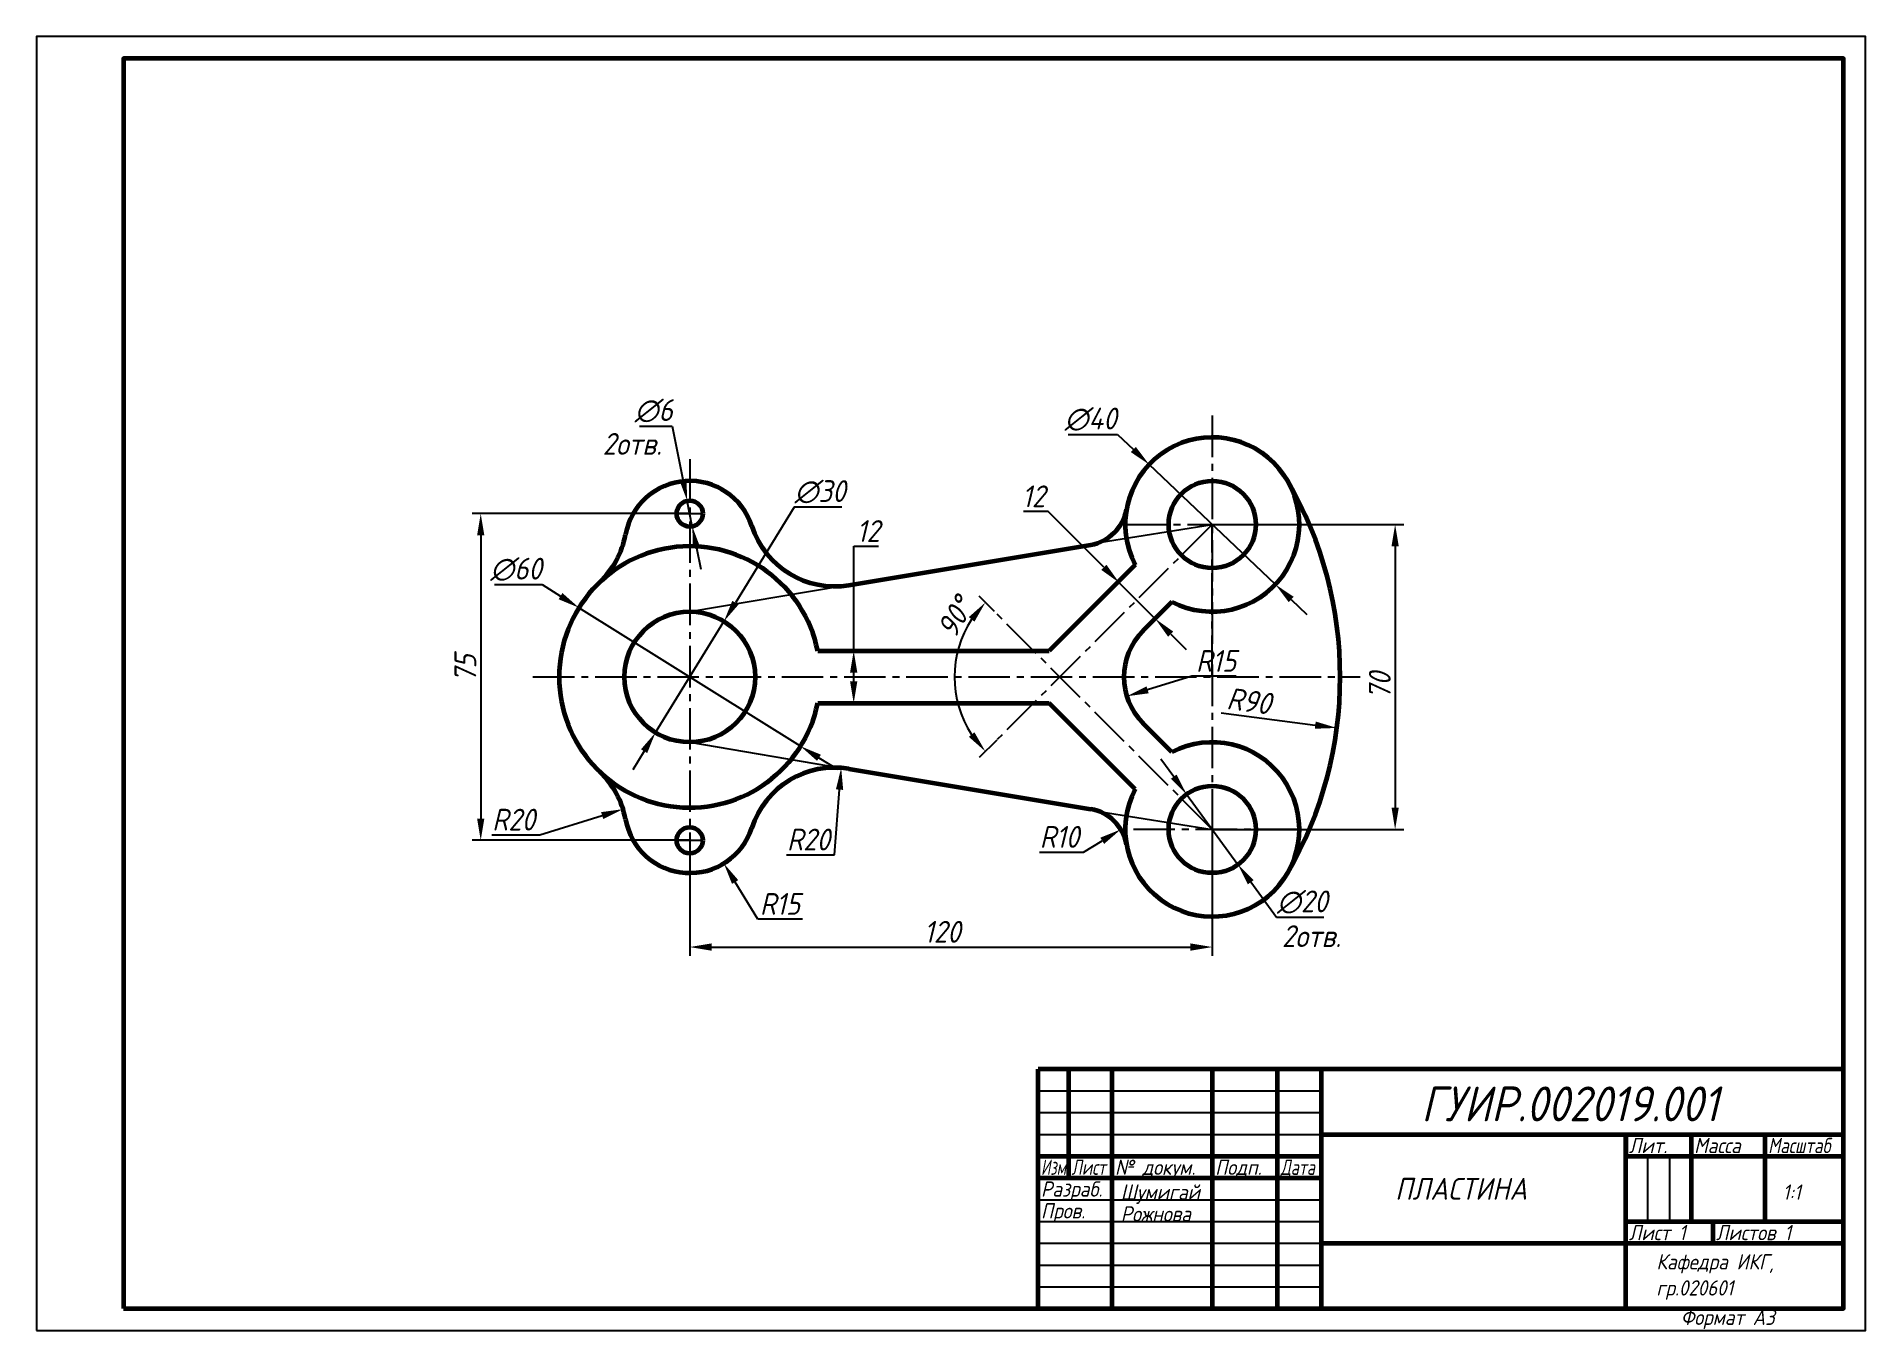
# Model space of a CAD drawing. Header units: millimetres. Extents: x 0 to 420, y 0 to 297.
import ezdxf

# ---------------------------------------------------------------- set-up
doc = ezdxf.new("R2010")
doc.units = ezdxf.units.MM
doc.header["$LTSCALE"] = 0.5
doc.linetypes.add('осевая2', pattern=[28.575, 19.05, -3.175, 3.175, -3.175])
doc.layers.get('0').update_dxf_attribs({"lineweight": 60})
doc.layers.get('Defpoints').update_dxf_attribs({"color": 5})
doc.layers.add('1-оси', color=1, linetype='осевая2')
doc.layers.add('3-размеры', color=6, linetype='Continuous')
doc.layers.add('4-текст', color=7, linetype='Continuous', true_color=0x00ad00)
doc.styles.get("Standard").update_dxf_attribs({"font": 'isocpeui.ttf', "width": 0.9})
doc.dimstyles.new('Standart', dxfattribs={"dimtxt": 5, "dimasz": 5, "dimexe": 2, "dimexo": 0, "dimgap": 1, "dimtad": 1, "dimtoh": 1, "dimdec": 0, "dimtxsty": 'Standard', "dimcen": 2.5, "dimadec": 0, "dimazin": 0, "dimtfac": 1, "dimtdec": 0, "dimtmove": 0, "dimatfit": 3, "dimldrblk": 'DOTSMALL', "dimfxl": 1, "dimarcsym": 0})

# ---------------------------------------------------------------- blocks, each defined once
blk = doc.blocks.new('*D2')
at = {"layer": '3-размеры', "color": 0, "lineweight": -2, "transparency": 16777216}
for p, q in [((174, 189), (160.48, 167.03)), ((184.9, 189), (174, 189)), ((142.14, 137.23), (157.86, 162.77)), ((139.52, 132.97), (136.9, 128.71))]:
    blk.add_line(p, q, dxfattribs=at)
at = {"layer": '3-размеры', "color": 0, "transparency": 16777216}
for points in [[(159.77, 167.47), (161.19, 166.6), (157.86, 162.77)], [(138.81, 133.4), (140.23, 132.53), (142.14, 137.23)]]:
    blk.add_solid(points, dxfattribs=at)
at = {"layer": 'Defpoints', "color": 0, "transparency": 16777216}
for p in [(157.86, 162.77), (142.14, 137.23)]:
    blk.add_point(p, dxfattribs=at)
at = {"layer": '3-размеры', "color": 0, "transparency": 16777216, "insert": (179.95, 192.5), "char_height": 5, "attachment_point": 5}
blk.add_mtext('∅30', dxfattribs=at)
blk = doc.blocks.new('_DotSmall')
at = {"color": 0, "linetype": 'ByBlock', "const_width": 0.5}
blk.add_lwpolyline([(-0.0625, 0, 1), (0.0625, 0, 1)], format="xyb", close=True, dxfattribs=at)
blk = doc.blocks.new('*D3')
at = {"layer": '3-размеры', "color": 0, "lineweight": -2, "transparency": 16777216}
for p, q in [((105.18, 171.2), (116.08, 171.2)), ((116.08, 171.2), (120.32, 168.55)), ((175.44, 134.1), (124.56, 165.9)), ((179.68, 131.45), (183.92, 128.8))]:
    blk.add_line(p, q, dxfattribs=at)
at = {"layer": '3-размеры', "color": 0, "transparency": 16777216}
for points in [[(120.76, 169.26), (119.88, 167.84), (124.56, 165.9)], [(180.12, 132.16), (179.24, 130.74), (175.44, 134.1)]]:
    blk.add_solid(points, dxfattribs=at)
at = {"layer": 'Defpoints', "color": 0, "transparency": 16777216}
for p in [(124.56, 165.9), (175.44, 134.1)]:
    blk.add_point(p, dxfattribs=at)
at = {"layer": '3-размеры', "color": 0, "transparency": 16777216, "insert": (110.13, 174.7), "char_height": 5, "attachment_point": 5}
blk.add_mtext('∅60', dxfattribs=at)
blk = doc.blocks.new('*D4')
at = {"layer": '3-размеры', "color": 0, "lineweight": -2, "transparency": 16777216}
for p, q in [((138.47, 207.6), (146, 207.6)), ((146, 207.6), (148.44, 195.35)), ((150.59, 184.56), (149.41, 190.44)), ((151.56, 179.65), (152.54, 174.75))]:
    blk.add_line(p, q, dxfattribs=at)
at = {"layer": '3-размеры', "color": 0, "transparency": 16777216}
for points in [[(149.26, 195.51), (147.62, 195.18), (149.41, 190.44)], [(152.38, 179.82), (150.74, 179.49), (150.59, 184.56)]]:
    blk.add_solid(points, dxfattribs=at)
at = {"layer": 'Defpoints', "color": 0, "transparency": 16777216}
for p in [(149.41, 190.44), (150.59, 184.56)]:
    blk.add_point(p, dxfattribs=at)
at = {"layer": '3-размеры', "color": 0, "transparency": 16777216, "insert": (141.74, 211.1), "char_height": 5, "attachment_point": 5}
blk.add_mtext('∅6', dxfattribs=at)
blk = doc.blocks.new('*D5')
at = {"layer": '3-размеры', "color": 0, "lineweight": -2, "transparency": 16777216}
for p, q in [((236.89, 205.66), (248.25, 205.66)), ((248.25, 205.66), (251.88, 202.22)), ((284.5, 171.23), (255.5, 198.77)), ((288.12, 167.78), (291.75, 164.34))]:
    blk.add_line(p, q, dxfattribs=at)
at = {"layer": '3-размеры', "color": 0, "transparency": 16777216}
for points in [[(252.45, 202.82), (251.3, 201.61), (255.5, 198.77)], [(288.7, 168.39), (287.55, 167.18), (284.5, 171.23)]]:
    blk.add_solid(points, dxfattribs=at)
at = {"layer": 'Defpoints', "color": 0, "transparency": 16777216}
for p in [(255.5, 198.77), (284.5, 171.23)]:
    blk.add_point(p, dxfattribs=at)
at = {"layer": '3-размеры', "color": 0, "transparency": 16777216, "insert": (242.07, 209.16), "char_height": 5, "attachment_point": 5}
blk.add_mtext('∅40', dxfattribs=at)
blk = doc.blocks.new('*D6')
at = {"layer": '3-размеры', "color": 0, "lineweight": -2, "transparency": 16777216}
for p, q in [((261.15, 127.11), (258.2, 131.15)), ((264.1, 123.07), (275.9, 106.93)), ((284.75, 94.82), (278.85, 102.89)), ((295.65, 94.82), (284.75, 94.82))]:
    blk.add_line(p, q, dxfattribs=at)
at = {"layer": '3-размеры', "color": 0, "transparency": 16777216}
for points in [[(261.82, 127.6), (260.48, 126.62), (264.1, 123.07)], [(279.52, 103.38), (278.18, 102.4), (275.9, 106.93)]]:
    blk.add_solid(points, dxfattribs=at)
at = {"layer": 'Defpoints', "color": 0, "transparency": 16777216}
for p in [(264.1, 123.07), (275.9, 106.93)]:
    blk.add_point(p, dxfattribs=at)
at = {"layer": '3-размеры', "color": 0, "transparency": 16777216, "insert": (290.7, 98.32), "char_height": 5, "attachment_point": 5}
blk.add_mtext('∅20', dxfattribs=at)
blk = doc.blocks.new('*D7')
at = {"layer": '3-размеры', "color": 0, "lineweight": -2, "transparency": 16777216}
for p, q in [((230.36, 109.79), (240.46, 109.79)), ((240.46, 109.79), (244.72, 112.39))]:
    blk.add_line(p, q, dxfattribs=at)
at = {"layer": '3-размеры', "color": 0, "transparency": 16777216}
blk.add_solid([(244.29, 113.1), (245.16, 111.68), (248.99, 115)], dxfattribs=at)
at = {"layer": 'Defpoints', "color": 0, "transparency": 16777216}
for p in [(248.99, 115), (240.46, 109.79)]:
    blk.add_point(p, dxfattribs=at)
at = {"layer": '3-размеры', "color": 0, "transparency": 16777216, "insert": (234.91, 113.29), "char_height": 5, "attachment_point": 5}
blk.add_mtext('R10', dxfattribs=at)
blk = doc.blocks.new('*D9')
at = {"layer": '3-размеры', "color": 0, "lineweight": -2, "transparency": 16777216}
for p, q in [((115.56, 113.75), (129.9, 118.17)), ((104.54, 113.75), (115.56, 113.75))]:
    blk.add_line(p, q, dxfattribs=at)
at = {"layer": '3-размеры', "color": 0, "transparency": 16777216}
blk.add_solid([(129.65, 118.97), (130.14, 117.38), (134.67, 119.65)], dxfattribs=at)
at = {"layer": 'Defpoints', "color": 0, "transparency": 16777216}
for p in [(134.67, 119.65), (115.56, 113.75)]:
    blk.add_point(p, dxfattribs=at)
at = {"layer": '3-размеры', "color": 0, "transparency": 16777216, "insert": (109.55, 117.25), "char_height": 5, "attachment_point": 5}
blk.add_mtext('R20', dxfattribs=at)
blk = doc.blocks.new('*D10')
at = {"layer": '3-размеры', "color": 0, "lineweight": -2, "transparency": 16777216}
for p, q in [((183.28, 109.18), (184.41, 124.13)), ((172.26, 109.18), (183.28, 109.18))]:
    blk.add_line(p, q, dxfattribs=at)
at = {"layer": '3-размеры', "color": 0, "transparency": 16777216}
blk.add_solid([(183.57, 124.2), (185.24, 124.07), (184.78, 129.12)], dxfattribs=at)
at = {"layer": 'Defpoints', "color": 0, "transparency": 16777216}
for p in [(184.78, 129.12), (183.28, 109.18)]:
    blk.add_point(p, dxfattribs=at)
at = {"layer": '3-размеры', "color": 0, "transparency": 16777216, "insert": (177.27, 112.68), "char_height": 5, "attachment_point": 5}
blk.add_mtext('R20', dxfattribs=at)
blk = doc.blocks.new('*D11')
at = {"layer": '3-размеры', "color": 0, "lineweight": -2, "transparency": 16777216}
for p, q in [((232.31, 187.97), (226.62, 187.97)), ((245.1, 175.17), (232.31, 187.97)), ((245, 168), (250.05, 173.05)), ((256.92, 163.36), (248.64, 171.64)), ((253.28, 159.72), (258.33, 164.78)), ((260.45, 159.83), (263.99, 156.29))]:
    blk.add_line(p, q, dxfattribs=at)
at = {"layer": '3-размеры', "color": 0, "transparency": 16777216}
for points in [[(245.69, 175.76), (244.51, 174.58), (248.64, 171.64)], [(261.04, 160.42), (259.86, 159.24), (256.92, 163.36)]]:
    blk.add_solid(points, dxfattribs=at)
at = {"layer": 'Defpoints', "color": 0, "transparency": 16777216}
for p in [(245, 168), (253.28, 159.72), (256.92, 163.36)]:
    blk.add_point(p, dxfattribs=at)
at = {"layer": '3-размеры', "color": 0, "transparency": 16777216, "insert": (228.97, 191.47), "char_height": 5, "attachment_point": 5}
blk.add_mtext('12', dxfattribs=at)
blk = doc.blocks.new('*D13')
at = {"layer": '3-размеры', "color": 0, "lineweight": -2, "transparency": 16777216}
for p, q in [((187.65, 156), (187.65, 180)), ((187.65, 180), (193.35, 180)), ((201, 156), (185.65, 156)), ((187.65, 149), (187.65, 151)), ((201, 144), (185.65, 144))]:
    blk.add_line(p, q, dxfattribs=at)
at = {"layer": '3-размеры', "color": 0, "transparency": 16777216}
for points in [[(186.82, 151), (188.49, 151), (187.65, 156)], [(186.82, 149), (188.49, 149), (187.65, 144)]]:
    blk.add_solid(points, dxfattribs=at)
at = {"layer": 'Defpoints', "color": 0, "transparency": 16777216}
for p in [(201, 156), (187.65, 144), (201, 144)]:
    blk.add_point(p, dxfattribs=at)
at = {"layer": '3-размеры', "color": 0, "transparency": 16777216, "insert": (191, 183.5), "char_height": 5, "attachment_point": 5}
blk.add_mtext('12', dxfattribs=at)
blk = doc.blocks.new('*D12')
at = {"layer": '3-размеры', "color": 0, "lineweight": -2, "transparency": 16777216}
for p, q in [((220, 165), (216.48, 168.52)), ((220.5, 135.5), (216.48, 131.48))]:
    blk.add_line(p, q, dxfattribs=at)
blk.add_arc((235, 150), 24.19, 146.8656, 213.1344, dxfattribs=at)
at = {"layer": '3-размеры', "color": 0, "transparency": 16777216}
for points in [[(214.1, 163.75), (215.39, 162.7), (217.9, 167.1)], [(215.39, 137.3), (214.1, 136.25), (217.9, 132.9)]]:
    blk.add_solid(points, dxfattribs=at)
at = {"layer": 'Defpoints', "color": 0, "transparency": 16777216}
for p in [(270, 185), (220, 165), (211.64, 143.74), (220.5, 135.5), (270, 115)]:
    blk.add_point(p, dxfattribs=at)
at = {"layer": '3-размеры', "color": 0, "transparency": 16777216, "insert": (210.96, 163.74), "char_height": 5, "attachment_point": 5, "rotation": 60.2551}
blk.add_mtext('90°', dxfattribs=at)
blk = doc.blocks.new('*D14')
at = {"layer": '3-размеры', "color": 0, "lineweight": -2, "transparency": 16777216}
for p, q in [((265.28, 150.18), (255.15, 147.04)), ((275.5, 150.18), (265.28, 150.18))]:
    blk.add_line(p, q, dxfattribs=at)
at = {"layer": '3-размеры', "color": 0, "transparency": 16777216}
blk.add_solid([(254.9, 147.84), (255.39, 146.25), (250.37, 145.57)], dxfattribs=at)
at = {"layer": 'Defpoints', "color": 0, "transparency": 16777216}
for p in [(264.7, 150), (250.37, 145.57)]:
    blk.add_point(p, dxfattribs=at)
at = {"layer": '3-размеры', "color": 0, "transparency": 16777216, "insert": (270.89, 153.68), "char_height": 5, "attachment_point": 5}
blk.add_mtext('R15', dxfattribs=at)
blk = doc.blocks.new('*D15')
at = {"layer": '3-размеры', "color": 0, "lineweight": -2, "transparency": 16777216}
for p, q in [((150, 187.5), (100, 187.5)), ((102, 182.5), (102, 117.5)), ((150, 112.5), (100, 112.5))]:
    blk.add_line(p, q, dxfattribs=at)
at = {"layer": '3-размеры', "color": 0, "transparency": 16777216}
for points in [[(101.17, 182.5), (102.83, 182.5), (102, 187.5)], [(101.17, 117.5), (102.83, 117.5), (102, 112.5)]]:
    blk.add_solid(points, dxfattribs=at)
at = {"layer": 'Defpoints', "color": 0, "transparency": 16777216}
for p in [(150, 187.5), (102, 112.5), (150, 112.5)]:
    blk.add_point(p, dxfattribs=at)
at = {"layer": '3-размеры', "color": 0, "transparency": 16777216, "insert": (98.47, 152), "char_height": 5, "attachment_point": 5, "rotation": 90}
blk.add_mtext('75', dxfattribs=at)
blk = doc.blocks.new('*D16')
at = {"layer": '3-размеры', "color": 0, "lineweight": -2, "transparency": 16777216}
for p, q in [((270, 185), (314, 185)), ((312, 180), (312, 120)), ((270, 115), (314, 115))]:
    blk.add_line(p, q, dxfattribs=at)
at = {"layer": '3-размеры', "color": 0, "transparency": 16777216}
for points in [[(311.17, 180), (312.83, 180), (312, 185)], [(311.17, 120), (312.83, 120), (312, 115)]]:
    blk.add_solid(points, dxfattribs=at)
at = {"layer": 'Defpoints', "color": 0, "transparency": 16777216}
for p in [(270, 185), (270, 115), (312, 115)]:
    blk.add_point(p, dxfattribs=at)
at = {"layer": '3-размеры', "color": 0, "transparency": 16777216, "insert": (308.47, 148), "char_height": 5, "attachment_point": 5, "rotation": 90}
blk.add_mtext('70', dxfattribs=at)
blk = doc.blocks.new('*D17')
at = {"layer": '3-размеры', "color": 0, "lineweight": -2, "transparency": 16777216}
blk.add_line((272.04, 141.78), (293.66, 138.95), dxfattribs=at)
at = {"layer": '3-размеры', "color": 0, "transparency": 16777216}
blk.add_solid([(293.76, 139.77), (293.55, 138.12), (298.61, 138.3)], dxfattribs=at)
at = {"layer": 'Defpoints', "color": 0, "transparency": 16777216}
for p in [(209.38, 150), (298.61, 138.3)]:
    blk.add_point(p, dxfattribs=at)
at = {"layer": '3-размеры', "color": 0, "transparency": 16777216, "insert": (278.46, 144.47), "char_height": 5, "attachment_point": 5, "rotation": 352.5281}
blk.add_mtext('R90', dxfattribs=at)
blk = doc.blocks.new('*D18')
at = {"layer": '3-размеры', "color": 0, "lineweight": -2, "transparency": 16777216}
for p, q in [((270, 115), (270, 86)), ((150, 112.5), (150, 86)), ((155, 88), (265, 88))]:
    blk.add_line(p, q, dxfattribs=at)
at = {"layer": '3-размеры', "color": 0, "transparency": 16777216}
for points in [[(155, 88.83), (155, 87.17), (150, 88)], [(265, 88.83), (265, 87.17), (270, 88)]]:
    blk.add_solid(points, dxfattribs=at)
at = {"layer": 'Defpoints', "color": 0, "transparency": 16777216}
for p in [(270, 115), (150, 112.5), (270, 88)]:
    blk.add_point(p, dxfattribs=at)
at = {"layer": '3-размеры', "color": 0, "transparency": 16777216, "insert": (208, 91.5), "char_height": 5, "attachment_point": 5}
blk.add_mtext('120', dxfattribs=at)

msp = doc.modelspace()

# ---------------------------------------------------------------- linework, layer by layer
at = {"lineweight": -3}
for p, q in [((244.05, 180.88), (270, 185)), ((150, 165), (185.01, 170.9)), ((150, 135), (185.01, 129.1)), ((244.05, 119.12), (270, 115)), ((230, 55), (295, 55)), ((230, 50), (295, 50)), ((230, 45), (295, 45)), ((370, 25), (370, 40)), ((375, 40), (375, 25)), ((230, 30), (295, 30)), ((230, 25), (295, 25)), ((230, 20), (295, 20)), ((230, 15), (295, 15)), ((230, 10), (295, 10))]:
    msp.add_line(p, q, dxfattribs=at)
for p, q in [((186.57, 171.1), (242.1, 180.35)), ((252.27, 175.75), (232.51, 156)), ((260.75, 167.27), (254.09, 160.61)), ((179.39, 156), (232.51, 156)), ((179.39, 144), (232.51, 144)), ((252.27, 124.25), (232.51, 144)), ((260.75, 132.73), (254.09, 139.39)), ((186.57, 128.9), (242.1, 119.65)), ((365, 45), (365, 40))]:
    msp.add_line(p, q)
at = {"lineweight": 60}
for p, q in [((415, 60), (230, 60)), ((230, 5), (230, 60)), ((237, 60), (237, 35)), ((247, 5), (247, 60)), ((270, 60), (270, 5)), ((285, 5), (285, 60)), ((295, 60), (295, 5)), ((295, 45), (415, 45)), ((365, 5), (365, 45)), ((380, 45), (380, 25)), ((397, 25), (397, 45)), ((230, 40), (295, 40)), ((365, 40), (415, 40)), ((230, 35), (295, 35)), ((365, 25), (415, 25)), ((385, 20), (385, 25)), ((295, 20), (415, 20))]:
    msp.add_line(p, q, dxfattribs=at)
msp.add_lwpolyline([(20, 5), (415, 5), (415, 292), (20, 292)], close=True, dxfattribs=at)
for centre, radius in [((270, 185), 10), ((150, 187.5), 3), ((150, 150), 15), ((270, 115), 10), ((150, 112.5), 3)]:
    msp.add_circle(centre, radius)
for centre, radius, start, end in [((270, 185), 20, 242.4576, 207.5424), ((270, 185), 20, 242.4576, 207.5424), ((150, 180), 15, 18.0132, 169.7134), ((209.38, 150), 90, 330, 30), ((240.46, 190.21), 10, 279.4623, 349.9911), ((115.56, 186.25), 20, 313.5312, 349.7134), ((183.28, 190.82), 20, 198.0132, 279.4623), ((150, 150), 30, 11.537, 348.463), ((264.7, 150), 15, 135, 225), ((270, 115), 20, 152.4576, 117.5424), ((115.56, 113.75), 20, 10.2866, 46.4688), ((183.28, 109.18), 20, 80.5377, 161.9868), ((240.46, 109.79), 10, 10.0089, 80.5377), ((150, 120), 15, 190.2866, 341.9868)]:
    msp.add_arc(centre, radius, start, end)
at = {"layer": '1-оси'}
for p, q in [((270, 210), (270, 90)), ((150, 200), (150, 100)), ((147, 187.5), (153, 187.5)), ((270, 185), (220.5, 135.5)), ((250, 185), (290, 185)), ((270, 150), (270, 185)), ((270, 115), (220, 165)), ((114, 150), (304, 150)), ((290, 115), (250, 115)), ((147, 112.5), (153, 112.5))]:
    msp.add_line(p, q, dxfattribs=at)
at = {"layer": '3-размеры'}
for p, q in [((165.64, 94.4), (160.43, 102.93)), ((175.87, 94.4), (165.64, 94.4))]:
    msp.add_line(p, q, dxfattribs=at)
msp.add_solid([(161.14, 103.37), (159.72, 102.5), (157.82, 107.2)], dxfattribs=at)
at = {"layer": 'Defpoints'}
msp.add_lwpolyline([(0, 0), (420, 0), (420, 297), (0, 297)], close=True, dxfattribs=at)

# ---------------------------------------------------------------- texts
at = {"lineweight": -3, "width": 0.9}
msp.add_text('Формат А3', height=3.5, dxfattribs=at).set_placement((377.6, 1.25))
at = {"layer": '3-размеры', "width": 0.9}
for s, p in [('2отв.', (130, 201)), ('R15', (166.11, 95.4)), ('2отв.', (286, 88))]:
    msp.add_text(s, height=5, dxfattribs=at).set_placement(p)
at = {"layer": '4-текст', "width": 0.9}
for s, height, p in [('ГУИР.002019.001', 8, (318, 48)), ('ПЛАСТИНА', 5, (312, 30)), ('Шумигай', 3.5, (249, 30)), ('1:1', 3.5, (401, 30)), ('Рожнова', 3.5, (249, 25)), ('Кафедра ИКГ,', 3.5, (372, 14)), ('гр.020601', 3.5, (372, 8))]:
    msp.add_text(s, height=height, dxfattribs=at).set_placement(p)
at = {"layer": '4-текст', "lineweight": -3}
for s, width, p in [('Лит.', 0.9, (365.67, 40.7)), ('Масса', 0.9, (380.67, 40.7)), ('Масштаб', 0.8, (397.67, 40.7)), ('Изм.', 0.7, (230.67, 35.7)), ('Лист', 0.75, (237.67, 35.7)), ('№ докум.', 0.9, (247.67, 35.7)), ('Подп.', 0.9, (270.67, 35.7)), ('Дата', 0.75, (285.67, 35.7)), ('Разраб.', 0.9, (230.67, 30.7)), ('Пров.', 0.9, (230.67, 25.7)), ('Лист 1', 0.9, (365.67, 20.7)), ('Листов 1', 0.9, (385.67, 20.7))]:
    msp.add_text(s, height=3.5, dxfattribs=dict(at, width=width)).set_placement(p)

# ---------------------------------------------------------------- dimensions: what is measured, and where the dimension line sits
at = {"layer": '3-размеры'}
for p1, p2, picture, middle in [((150.59, 184.56), (149.41, 190.44), '*D4', (141.74, 207.6)), ((142.14, 137.23), (157.86, 162.77), '*D2', (179.95, 189))]:
    dim = msp.add_diameter_dim_2p(p1=p1, p2=p2, dimstyle='Standart', dxfattribs=at)
    dim.commit()
    dim.dimension.update_dxf_attribs({"geometry": picture, "text_midpoint": middle, "dimtype": 163})
for p1, p2, picture, middle in [((284.5, 171.23), (255.5, 198.77), '*D5', (242.07, 209.16)), ((175.44, 134.1), (124.56, 165.9), '*D3', (110.13, 174.7)), ((264.1, 123.07), (275.9, 106.93), '*D6', (290.7, 94.82))]:
    dim = msp.add_diameter_dim_2p(p1=p1, p2=p2, dimstyle='Standart', dxfattribs=at)
    dim.commit()
    dim.dimension.update_dxf_attribs({"geometry": picture, "text_midpoint": middle})
for base, p1, p2, angle, picture, middle, dimtype in [((256.92, 163.36), (245, 168), (253.28, 159.72), 315, '*D11', (228.97, 187.97), 161), ((102, 112.5), (150, 187.5), (150, 112.5), 90, '*D15', (102, 152), 160), ((187.65, 144), (201, 156), (201, 144), 270, '*D13', (191, 180), 161), ((312, 115), (270, 185), (270, 115), 90, '*D16', (312, 148), 160)]:
    dim = msp.add_linear_dim(base=base, p1=p1, p2=p2, angle=angle, dimstyle='Standart', dxfattribs=at)
    dim.commit()
    dim.dimension.update_dxf_attribs({"geometry": picture, "text_midpoint": middle, "dimtype": dimtype})
dim = msp.add_angular_dim_2l(base=(211.64, 143.74), line1=((270, 185), (220.5, 135.5)), line2=((270, 115), (220, 165)), dimstyle='Standart', dxfattribs=at)
dim.commit()
dim.dimension.update_dxf_attribs({"geometry": '*D12', "text_midpoint": (214, 162), "dimtype": 162})
for center, mpoint, picture, middle in [((264.7, 150), (250.37, 145.57), '*D14', (270.89, 150.18)), ((209.38, 150), (298.61, 138.3), '*D17', (278, 141)), ((183.28, 109.18), (184.78, 129.12), '*D10', (177.27, 109.18)), ((115.56, 113.75), (134.67, 119.65), '*D9', (109.55, 113.75)), ((240.46, 109.79), (248.99, 115), '*D7', (234.91, 109.79))]:
    dim = msp.add_radius_dim(center=center, mpoint=mpoint, dimstyle='Standart', dxfattribs=at)
    dim.commit()
    dim.dimension.update_dxf_attribs({"geometry": picture, "text_midpoint": middle, "dimtype": 164})
dim = msp.add_linear_dim(base=(270, 88), p1=(150, 112.5), p2=(270, 115), dimstyle='Standart', dxfattribs=at)
dim.commit()
dim.dimension.update_dxf_attribs({"geometry": '*D18', "text_midpoint": (208, 88), "dimtype": 160})

doc.saveas('drawing.dxf')
